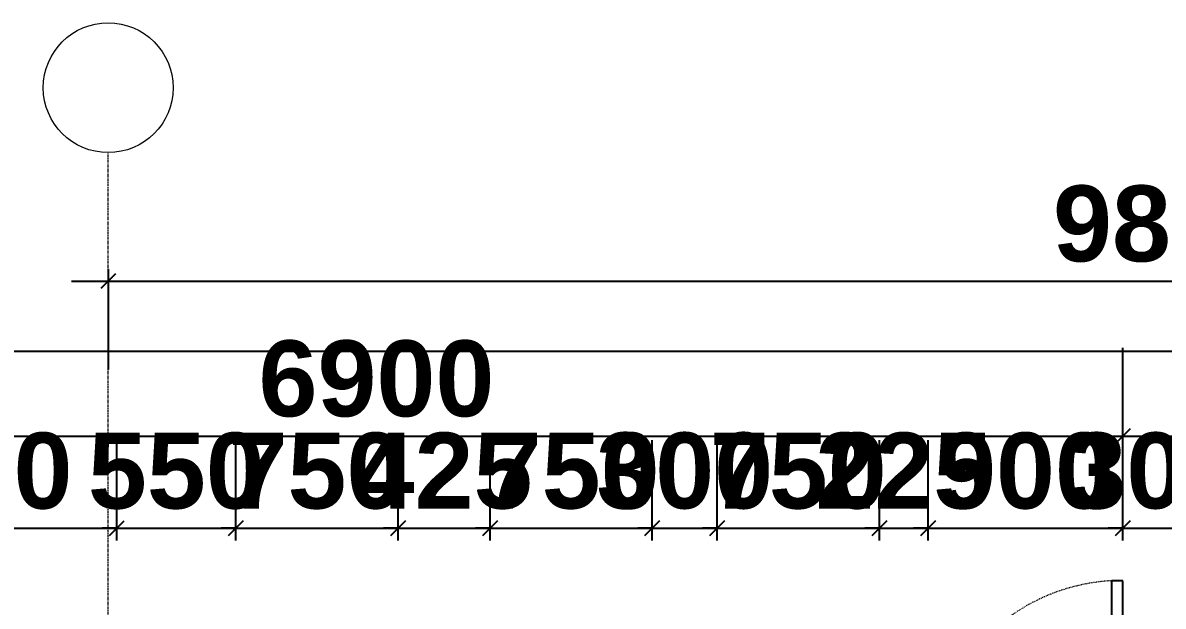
# Model space of a CAD drawing. Header units: inches. Extents: x 22 to 382261, y 22 to 371281.
# Drawn here: x 233432 to 238704, y 59827 to 62523 of the extents above; entities that cross this region are included whole.
import ezdxf

# ---------------------------------------------------------------- set-up
doc = ezdxf.new("R2010")
doc.units = ezdxf.units.IN
doc.header["$MEASUREMENT"] = 0
doc.linetypes.add('Dash', pattern=[6.35, 3.175, -3.175])
doc.linetypes.add('Grid Line 1_2_', pattern=[22.225, 12.7, -3.175, 3.175, -3.175])
for name, color, linetype, lineweight in [('A-ANNO-DIMS', 211, 'Continuous', 9), ('A-DOOR', 31, 'Continuous', 9), ('A-DOOR-HDLN', 31, 'Dash', 9), ('S-GRID', 1, 'Continuous', 9), ('S-GRID-IDEN', 1, 'Continuous', 9)]:
    doc.layers.add(name, color=color, linetype=linetype, lineweight=lineweight)
doc.styles.add('Arial_B', font='arialbd.ttf', dxfattribs={"height": 350.793651})
doc.dimstyles.new('2', dxfattribs={"dimscale": 304.8, "dimtxt": 346.888196, "dimasz": 0.221354, "dimexe": 1.338583, "dimexo": 0.0625, "dimgap": 0.278871, "dimtad": 1, "dimdec": 0, "dimzin": 0, "dimdsep": 46, "dimtxsty": 'Arial_B', "dimblk1": 'OBLIQUE', "dimblk2": 'OBLIQUE', "dimsah": 1, "dimcen": 0.09, "dimdle": 0.557743, "dimazin": 0, "dimtfac": 1, "dimtdec": 4, "dimtix": 1, "dimtmove": 0, "dimatfit": 3, "dimfxl": 0.557743, "dimfxlon": 1, "dimtvp": 1, "dimtolj": 1, "dimtzin": 0, "dimarcsym": 2})

# ---------------------------------------------------------------- blocks, each defined once
blk = doc.blocks.new('M_Single-Flush - 900 by 2100-683578-01- TOILET BLOWUP')
at = {"layer": 'A-DOOR', "lineweight": 25}
for p, q in [((450, 975.2), (399, 975.2)), ((399, 75), (399, 975.2)), ((450, 75), (450, 975.2)), ((450, 75), (399, 75))]:
    blk.add_line(p, q, dxfattribs=at)
at = {"layer": 'A-DOOR-HDLN'}
blk.add_arc((450, 75), 901.7, 93.2424, 180, dxfattribs=at)
blk = doc.blocks.new('Grid - Grid Head - Circle-749417-01- TOILET BLOWUP')
at = {"layer": 'S-GRID-IDEN'}
blk.add_circle((0, 0), 4, dxfattribs=at)
blk = doc.blocks.new('_Oblique')
at = {"color": 0, "linetype": 'ByBlock', "lineweight": -2}
blk.add_line((-0.5, -0.5), (0.5, 0.5), dxfattribs=at)
blk = doc.blocks.new('*D5350')
at = {"layer": 'A-ANNO-DIMS', "color": 0, "lineweight": -2, "transparency": 16777216}
for p, q in [((232366.9, 60131.2), (232366.9, 60595.2)), ((233866.9, 60131.2), (233866.9, 60595.2)), ((232196.9, 60187.2), (234036.9, 60187.2))]:
    blk.add_line(p, q, dxfattribs=at)
at = {"layer": 'Defpoints', "color": 0, "transparency": 16777216}
for p in [(233866.9, 60187.2), (232366.9, 60112.2), (233866.9, 60112.2)]:
    blk.add_point(p, dxfattribs=at)
at = {"layer": 'A-ANNO-DIMS', "color": 0, "lineweight": -2, "transparency": 16777216, "xscale": 67.46874999999999, "yscale": 67.46874999999999, "zscale": 67.46874999999999, "rotation": 180}
blk.add_blockref('_Oblique', (232366.9, 60187.2), dxfattribs=at)
at = {"layer": 'A-ANNO-DIMS', "color": 0, "lineweight": -2, "transparency": 16777216, "xscale": 67.46874999999999, "yscale": 67.46874999999999, "zscale": 67.46874999999999}
blk.add_blockref('_Oblique', (233866.9, 60187.2), dxfattribs=at)
at = {"layer": 'A-ANNO-DIMS', "color": 0, "transparency": 16777216, "insert": (233116.9, 60451.3), "char_height": 350.79, "width": 559.685, "attachment_point": 5, "style": 'Arial_B'}
blk.add_mtext('\\A1;1500', dxfattribs=at)
blk = doc.blocks.new('*D5351')
at = {"layer": 'A-ANNO-DIMS', "color": 0, "lineweight": -2, "transparency": 16777216}
for p, q in [((233866.9, 60131.2), (233866.9, 60595.2)), ((234416.9, 60131.2), (234416.9, 60595.2)), ((233866.9, 60187.2), (233799.4, 60187.2)), ((233866.9, 60187.2), (234416.9, 60187.2)), ((234416.9, 60187.2), (234484.4, 60187.2))]:
    blk.add_line(p, q, dxfattribs=at)
at = {"layer": 'Defpoints', "color": 0, "transparency": 16777216}
for p in [(234416.9, 60187.2), (233866.9, 60112.2), (234416.9, 60112.2)]:
    blk.add_point(p, dxfattribs=at)
at = {"layer": 'A-ANNO-DIMS', "color": 0, "lineweight": -2, "transparency": 16777216, "xscale": 67.46874999999999, "yscale": 67.46874999999999, "zscale": 67.46874999999999}
blk.add_blockref('_Oblique', (233866.9, 60187.2), dxfattribs=at)
at = {"layer": 'A-ANNO-DIMS', "color": 0, "lineweight": -2, "transparency": 16777216, "xscale": 67.46874999999999, "yscale": 67.46874999999999, "zscale": 67.46874999999999, "rotation": 180}
blk.add_blockref('_Oblique', (234416.9, 60187.2), dxfattribs=at)
at = {"layer": 'A-ANNO-DIMS', "color": 0, "transparency": 16777216, "insert": (234141.9, 60451.3), "char_height": 350.79, "width": 419.764, "attachment_point": 5, "style": 'Arial_B'}
blk.add_mtext('\\A1;550', dxfattribs=at)
blk = doc.blocks.new('*D5352')
at = {"layer": 'A-ANNO-DIMS', "color": 0, "lineweight": -2, "transparency": 16777216}
for p, q in [((234416.9, 60131.2), (234416.9, 60595.2)), ((235166.9, 60131.2), (235166.9, 60595.2)), ((234416.9, 60187.2), (234349.4, 60187.2)), ((234416.9, 60187.2), (235166.9, 60187.2)), ((235166.9, 60187.2), (235234.4, 60187.2))]:
    blk.add_line(p, q, dxfattribs=at)
at = {"layer": 'Defpoints', "color": 0, "transparency": 16777216}
for p in [(235166.9, 60187.2), (234416.9, 60112.2), (235166.9, 60112.2)]:
    blk.add_point(p, dxfattribs=at)
at = {"layer": 'A-ANNO-DIMS', "color": 0, "lineweight": -2, "transparency": 16777216, "xscale": 67.46874999999999, "yscale": 67.46874999999999, "zscale": 67.46874999999999}
blk.add_blockref('_Oblique', (234416.9, 60187.2), dxfattribs=at)
at = {"layer": 'A-ANNO-DIMS', "color": 0, "lineweight": -2, "transparency": 16777216, "xscale": 67.46874999999999, "yscale": 67.46874999999999, "zscale": 67.46874999999999, "rotation": 180}
blk.add_blockref('_Oblique', (235166.9, 60187.2), dxfattribs=at)
at = {"layer": 'A-ANNO-DIMS', "color": 0, "transparency": 16777216, "insert": (234791.9, 60451.3), "char_height": 350.79, "width": 419.764, "attachment_point": 5, "style": 'Arial_B'}
blk.add_mtext('\\A1;750', dxfattribs=at)
blk = doc.blocks.new('*D5353')
at = {"layer": 'A-ANNO-DIMS', "color": 0, "lineweight": -2, "transparency": 16777216}
for p, q in [((235166.9, 60131.2), (235166.9, 60595.2)), ((235591.9, 60131.2), (235591.9, 60595.2)), ((235166.9, 60187.2), (235099.4, 60187.2)), ((235166.9, 60187.2), (235591.9, 60187.2)), ((235591.9, 60187.2), (235659.4, 60187.2))]:
    blk.add_line(p, q, dxfattribs=at)
at = {"layer": 'Defpoints', "color": 0, "transparency": 16777216}
for p in [(235591.9, 60187.2), (235166.9, 60112.2), (235591.9, 60112.2)]:
    blk.add_point(p, dxfattribs=at)
at = {"layer": 'A-ANNO-DIMS', "color": 0, "lineweight": -2, "transparency": 16777216, "xscale": 67.46874999999999, "yscale": 67.46874999999999, "zscale": 67.46874999999999}
blk.add_blockref('_Oblique', (235166.9, 60187.2), dxfattribs=at)
at = {"layer": 'A-ANNO-DIMS', "color": 0, "lineweight": -2, "transparency": 16777216, "xscale": 67.46874999999999, "yscale": 67.46874999999999, "zscale": 67.46874999999999, "rotation": 180}
blk.add_blockref('_Oblique', (235591.9, 60187.2), dxfattribs=at)
at = {"layer": 'A-ANNO-DIMS', "color": 0, "transparency": 16777216, "insert": (235379.4, 60451.3), "char_height": 350.79, "width": 419.764, "attachment_point": 5, "style": 'Arial_B'}
blk.add_mtext('\\A1;425', dxfattribs=at)
blk = doc.blocks.new('*D5354')
at = {"layer": 'A-ANNO-DIMS', "color": 0, "lineweight": -2, "transparency": 16777216}
for p, q in [((235591.9, 60131.2), (235591.9, 60595.2)), ((236341.9, 60131.2), (236341.9, 60595.2)), ((235591.9, 60187.2), (235524.4, 60187.2)), ((235591.9, 60187.2), (236341.9, 60187.2)), ((236341.9, 60187.2), (236409.4, 60187.2))]:
    blk.add_line(p, q, dxfattribs=at)
at = {"layer": 'Defpoints', "color": 0, "transparency": 16777216}
for p in [(236341.9, 60187.2), (235591.9, 60112.2), (236341.9, 60112.2)]:
    blk.add_point(p, dxfattribs=at)
at = {"layer": 'A-ANNO-DIMS', "color": 0, "lineweight": -2, "transparency": 16777216, "xscale": 67.46874999999999, "yscale": 67.46874999999999, "zscale": 67.46874999999999}
blk.add_blockref('_Oblique', (235591.9, 60187.2), dxfattribs=at)
at = {"layer": 'A-ANNO-DIMS', "color": 0, "lineweight": -2, "transparency": 16777216, "xscale": 67.46874999999999, "yscale": 67.46874999999999, "zscale": 67.46874999999999, "rotation": 180}
blk.add_blockref('_Oblique', (236341.9, 60187.2), dxfattribs=at)
at = {"layer": 'A-ANNO-DIMS', "color": 0, "transparency": 16777216, "insert": (235966.9, 60451.3), "char_height": 350.79, "width": 419.764, "attachment_point": 5, "style": 'Arial_B'}
blk.add_mtext('\\A1;750', dxfattribs=at)
blk = doc.blocks.new('*D5355')
at = {"layer": 'A-ANNO-DIMS', "color": 0, "lineweight": -2, "transparency": 16777216}
for p, q in [((236341.9, 60131.2), (236341.9, 60595.2)), ((236641.9, 60131.2), (236641.9, 60595.2)), ((236341.9, 60187.2), (236274.4, 60187.2)), ((236341.9, 60187.2), (236641.9, 60187.2)), ((236641.9, 60187.2), (236709.4, 60187.2))]:
    blk.add_line(p, q, dxfattribs=at)
at = {"layer": 'Defpoints', "color": 0, "transparency": 16777216}
for p in [(236641.9, 60187.2), (236341.9, 60112.2), (236641.9, 60112.2)]:
    blk.add_point(p, dxfattribs=at)
at = {"layer": 'A-ANNO-DIMS', "color": 0, "lineweight": -2, "transparency": 16777216, "xscale": 67.46874999999999, "yscale": 67.46874999999999, "zscale": 67.46874999999999}
blk.add_blockref('_Oblique', (236341.9, 60187.2), dxfattribs=at)
at = {"layer": 'A-ANNO-DIMS', "color": 0, "lineweight": -2, "transparency": 16777216, "xscale": 67.46874999999999, "yscale": 67.46874999999999, "zscale": 67.46874999999999, "rotation": 180}
blk.add_blockref('_Oblique', (236641.9, 60187.2), dxfattribs=at)
at = {"layer": 'A-ANNO-DIMS', "color": 0, "transparency": 16777216, "insert": (236491.9, 60451.3), "char_height": 350.79, "width": 419.764, "attachment_point": 5, "style": 'Arial_B'}
blk.add_mtext('\\A1;300', dxfattribs=at)
blk = doc.blocks.new('*D5356')
at = {"layer": 'A-ANNO-DIMS', "color": 0, "lineweight": -2, "transparency": 16777216}
for p, q in [((236641.9, 60131.2), (236641.9, 60595.2)), ((237391.9, 60131.2), (237391.9, 60595.2)), ((236641.9, 60187.2), (236574.4, 60187.2)), ((236641.9, 60187.2), (237391.9, 60187.2)), ((237391.9, 60187.2), (237459.4, 60187.2))]:
    blk.add_line(p, q, dxfattribs=at)
at = {"layer": 'Defpoints', "color": 0, "transparency": 16777216}
for p in [(237391.9, 60187.2), (236641.9, 60112.2), (237391.9, 60112.2)]:
    blk.add_point(p, dxfattribs=at)
at = {"layer": 'A-ANNO-DIMS', "color": 0, "lineweight": -2, "transparency": 16777216, "xscale": 67.46874999999999, "yscale": 67.46874999999999, "zscale": 67.46874999999999}
blk.add_blockref('_Oblique', (236641.9, 60187.2), dxfattribs=at)
at = {"layer": 'A-ANNO-DIMS', "color": 0, "lineweight": -2, "transparency": 16777216, "xscale": 67.46874999999999, "yscale": 67.46874999999999, "zscale": 67.46874999999999, "rotation": 180}
blk.add_blockref('_Oblique', (237391.9, 60187.2), dxfattribs=at)
at = {"layer": 'A-ANNO-DIMS', "color": 0, "transparency": 16777216, "insert": (237016.9, 60451.3), "char_height": 350.79, "width": 419.764, "attachment_point": 5, "style": 'Arial_B'}
blk.add_mtext('\\A1;750', dxfattribs=at)
blk = doc.blocks.new('*D5357')
at = {"layer": 'A-ANNO-DIMS', "color": 0, "lineweight": -2, "transparency": 16777216}
for p, q in [((237391.9, 60131.2), (237391.9, 60595.2)), ((237616.9, 60131.2), (237616.9, 60595.2)), ((237391.9, 60187.2), (237324.4, 60187.2)), ((237391.9, 60187.2), (237616.9, 60187.2)), ((237616.9, 60187.2), (237684.4, 60187.2))]:
    blk.add_line(p, q, dxfattribs=at)
at = {"layer": 'Defpoints', "color": 0, "transparency": 16777216}
for p in [(237616.9, 60187.2), (237391.9, 60112.2), (237616.9, 60112.2)]:
    blk.add_point(p, dxfattribs=at)
at = {"layer": 'A-ANNO-DIMS', "color": 0, "lineweight": -2, "transparency": 16777216, "xscale": 67.46874999999999, "yscale": 67.46874999999999, "zscale": 67.46874999999999}
blk.add_blockref('_Oblique', (237391.9, 60187.2), dxfattribs=at)
at = {"layer": 'A-ANNO-DIMS', "color": 0, "lineweight": -2, "transparency": 16777216, "xscale": 67.46874999999999, "yscale": 67.46874999999999, "zscale": 67.46874999999999, "rotation": 180}
blk.add_blockref('_Oblique', (237616.9, 60187.2), dxfattribs=at)
at = {"layer": 'A-ANNO-DIMS', "color": 0, "transparency": 16777216, "insert": (237504.4, 60451.3), "char_height": 350.79, "width": 419.764, "attachment_point": 5, "style": 'Arial_B'}
blk.add_mtext('\\A1;225', dxfattribs=at)
blk = doc.blocks.new('*D5358')
at = {"layer": 'A-ANNO-DIMS', "color": 0, "lineweight": -2, "transparency": 16777216}
for p, q in [((237616.9, 60131.2), (237616.9, 60595.2)), ((238516.9, 60131.2), (238516.9, 60595.2)), ((237616.9, 60187.2), (237549.4, 60187.2)), ((237616.9, 60187.2), (238516.9, 60187.2)), ((238516.9, 60187.2), (238584.4, 60187.2))]:
    blk.add_line(p, q, dxfattribs=at)
at = {"layer": 'Defpoints', "color": 0, "transparency": 16777216}
for p in [(238516.9, 60187.2), (237616.9, 60112.2), (238516.9, 60112.2)]:
    blk.add_point(p, dxfattribs=at)
at = {"layer": 'A-ANNO-DIMS', "color": 0, "lineweight": -2, "transparency": 16777216, "xscale": 67.46874999999999, "yscale": 67.46874999999999, "zscale": 67.46874999999999}
blk.add_blockref('_Oblique', (237616.9, 60187.2), dxfattribs=at)
at = {"layer": 'A-ANNO-DIMS', "color": 0, "lineweight": -2, "transparency": 16777216, "xscale": 67.46874999999999, "yscale": 67.46874999999999, "zscale": 67.46874999999999, "rotation": 180}
blk.add_blockref('_Oblique', (238516.9, 60187.2), dxfattribs=at)
at = {"layer": 'A-ANNO-DIMS', "color": 0, "transparency": 16777216, "insert": (238066.9, 60451.4), "char_height": 350.79, "width": 419.764, "attachment_point": 5, "style": 'Arial_B'}
blk.add_mtext('\\A1;900', dxfattribs=at)
blk = doc.blocks.new('*D5359')
at = {"layer": 'A-ANNO-DIMS', "color": 0, "lineweight": -2, "transparency": 16777216}
for p, q in [((238516.9, 60131.2), (238516.9, 60595.2)), ((238821.9, 60131.2), (238821.9, 60595.2)), ((238516.9, 60187.2), (238449.4, 60187.2)), ((238516.9, 60187.2), (238821.9, 60187.2)), ((238821.9, 60187.2), (238889.4, 60187.2))]:
    blk.add_line(p, q, dxfattribs=at)
at = {"layer": 'Defpoints', "color": 0, "transparency": 16777216}
for p in [(238821.9, 60187.2), (238516.9, 60112.2), (238821.9, 60112.2)]:
    blk.add_point(p, dxfattribs=at)
at = {"layer": 'A-ANNO-DIMS', "color": 0, "lineweight": -2, "transparency": 16777216, "xscale": 67.46874999999999, "yscale": 67.46874999999999, "zscale": 67.46874999999999}
blk.add_blockref('_Oblique', (238516.9, 60187.2), dxfattribs=at)
at = {"layer": 'A-ANNO-DIMS', "color": 0, "lineweight": -2, "transparency": 16777216, "xscale": 67.46874999999999, "yscale": 67.46874999999999, "zscale": 67.46874999999999, "rotation": 180}
blk.add_blockref('_Oblique', (238821.9, 60187.2), dxfattribs=at)
at = {"layer": 'A-ANNO-DIMS', "color": 0, "transparency": 16777216, "insert": (238669.4, 60451.3), "char_height": 350.79, "width": 419.764, "attachment_point": 5, "style": 'Arial_B'}
blk.add_mtext('\\A1;305', dxfattribs=at)
blk = doc.blocks.new('*D5384')
at = {"layer": 'A-ANNO-DIMS', "color": 0, "lineweight": -2, "transparency": 16777216}
for p, q in [((231616.9, 60557.2), (231616.9, 61021.1)), ((238516.9, 60557.2), (238516.9, 61021.1)), ((231446.9, 60613.1), (238686.9, 60613.1))]:
    blk.add_line(p, q, dxfattribs=at)
at = {"layer": 'Defpoints', "color": 0, "transparency": 16777216}
for p in [(238516.9, 60613.1), (231616.9, 60538.1), (238516.9, 60538.1)]:
    blk.add_point(p, dxfattribs=at)
at = {"layer": 'A-ANNO-DIMS', "color": 0, "lineweight": -2, "transparency": 16777216, "xscale": 67.46874999999999, "yscale": 67.46874999999999, "zscale": 67.46874999999999, "rotation": 180}
blk.add_blockref('_Oblique', (231616.9, 60613.1), dxfattribs=at)
at = {"layer": 'A-ANNO-DIMS', "color": 0, "lineweight": -2, "transparency": 16777216, "xscale": 67.46874999999999, "yscale": 67.46874999999999, "zscale": 67.46874999999999}
blk.add_blockref('_Oblique', (238516.9, 60613.1), dxfattribs=at)
at = {"layer": 'A-ANNO-DIMS', "color": 0, "transparency": 16777216, "insert": (235066.9, 60877.4), "char_height": 350.79, "width": 559.685, "attachment_point": 5, "style": 'Arial_B'}
blk.add_mtext('\\A1;6900', dxfattribs=at)
blk = doc.blocks.new('*D5385')
at = {"layer": 'A-ANNO-DIMS', "color": 0, "lineweight": -2, "transparency": 16777216}
for p, q in [((238516.9, 60557.2), (238516.9, 61021.1)), ((254182.3, 60669.1), (254182.3, 60205.1)), ((238346.9, 60613.1), (254352.3, 60613.1))]:
    blk.add_line(p, q, dxfattribs=at)
at = {"layer": 'Defpoints', "color": 0, "transparency": 16777216}
for p in [(254182.3, 60688.1), (254182.3, 60613.1), (238516.9, 60538.1)]:
    blk.add_point(p, dxfattribs=at)
at = {"layer": 'A-ANNO-DIMS', "color": 0, "lineweight": -2, "transparency": 16777216, "xscale": 67.46874999999999, "yscale": 67.46874999999999, "zscale": 67.46874999999999, "rotation": 180}
blk.add_blockref('_Oblique', (238516.9, 60613.1), dxfattribs=at)
at = {"layer": 'A-ANNO-DIMS', "color": 0, "lineweight": -2, "transparency": 16777216, "xscale": 67.46874999999999, "yscale": 67.46874999999999, "zscale": 67.46874999999999}
blk.add_blockref('_Oblique', (254182.3, 60613.1), dxfattribs=at)
at = {"layer": 'A-ANNO-DIMS', "color": 0, "transparency": 16777216, "insert": (246349.6, 60877.2), "char_height": 350.79, "width": 699.606, "attachment_point": 5, "style": 'Arial_B'}
blk.add_mtext('\\A1;15665', dxfattribs=at)
blk = doc.blocks.new('*D5386')
at = {"layer": 'A-ANNO-DIMS', "color": 0, "lineweight": -2, "transparency": 16777216}
for p, q in [((231616.9, 60949.1), (231616.9, 61413)), ((254182.3, 60949.1), (254182.3, 61413)), ((231446.9, 61005), (254352.3, 61005))]:
    blk.add_line(p, q, dxfattribs=at)
at = {"layer": 'Defpoints', "color": 0, "transparency": 16777216}
for p in [(254182.3, 61005), (231616.9, 60930), (254182.3, 60930)]:
    blk.add_point(p, dxfattribs=at)
at = {"layer": 'A-ANNO-DIMS', "color": 0, "lineweight": -2, "transparency": 16777216, "xscale": 67.46874999999999, "yscale": 67.46874999999999, "zscale": 67.46874999999999, "rotation": 180}
blk.add_blockref('_Oblique', (231616.9, 61005), dxfattribs=at)
at = {"layer": 'A-ANNO-DIMS', "color": 0, "lineweight": -2, "transparency": 16777216, "xscale": 67.46874999999999, "yscale": 67.46874999999999, "zscale": 67.46874999999999}
blk.add_blockref('_Oblique', (254182.3, 61005), dxfattribs=at)
at = {"layer": 'A-ANNO-DIMS', "color": 0, "transparency": 16777216, "insert": (242899.6, 61269.1), "char_height": 350.79, "width": 699.606, "attachment_point": 5, "style": 'Arial_B'}
blk.add_mtext('\\A1;22565', dxfattribs=at)
blk = doc.blocks.new('*D5396')
at = {"layer": 'A-ANNO-DIMS', "color": 0, "lineweight": -2, "transparency": 16777216}
for p, q in [((233826.9, 61385.2), (233826.9, 60921.2)), ((243651.9, 61385.2), (243651.9, 60921.2)), ((233656.9, 61329.2), (243821.9, 61329.2))]:
    blk.add_line(p, q, dxfattribs=at)
at = {"layer": 'Defpoints', "color": 0, "transparency": 16777216}
for p in [(233826.9, 61404.2), (243651.9, 61404.2), (243651.9, 61329.2)]:
    blk.add_point(p, dxfattribs=at)
at = {"layer": 'A-ANNO-DIMS', "color": 0, "lineweight": -2, "transparency": 16777216, "xscale": 67.46874999999999, "yscale": 67.46874999999999, "zscale": 67.46874999999999, "rotation": 180}
blk.add_blockref('_Oblique', (233826.9, 61329.2), dxfattribs=at)
at = {"layer": 'A-ANNO-DIMS', "color": 0, "lineweight": -2, "transparency": 16777216, "xscale": 67.46874999999999, "yscale": 67.46874999999999, "zscale": 67.46874999999999}
blk.add_blockref('_Oblique', (243651.9, 61329.2), dxfattribs=at)
at = {"layer": 'A-ANNO-DIMS', "color": 0, "transparency": 16777216, "insert": (238739.4, 61593.4), "char_height": 350.79, "width": 559.685, "attachment_point": 5, "style": 'Arial_B'}
blk.add_mtext('\\A1;9825', dxfattribs=at)

msp = doc.modelspace()

# ---------------------------------------------------------------- linework, layer by layer
at = {"layer": 'S-GRID', "linetype": 'Grid Line 1_2_'}
msp.add_line((233826.9, 54766.7), (233826.9, 61923.2), dxfattribs=at)

# ---------------------------------------------------------------- block references
at = {"layer": 'A-DOOR-HDLN'}
msp.add_blockref('M_Single-Flush - 900 by 2100-683578-01- TOILET BLOWUP', (238066.9, 58969.7), dxfattribs=at)
at = {"layer": 'S-GRID-IDEN', "xscale": 74.99999999999996, "yscale": 74.99999999999996, "zscale": 74.99999999999996}
msp.add_blockref('Grid - Grid Head - Circle-749417-01- TOILET BLOWUP', (233826.9, 62223.2), dxfattribs=at)

# ---------------------------------------------------------------- dimensions: what is measured, and where the dimension line sits
at = {"layer": 'A-ANNO-DIMS'}
for base, p1, p2, override, picture, middle in [((243651.9, 61329.2), (233826.9, 61404.2), (243651.9, 61404.2), {"dimpost": '<>', "dimfxl": 9825}, '*D5396', (238739.4, 61593.4)), ((254182.3, 61005), (231616.9, 60930), (254182.3, 60930), {"dimpost": '<>', "dimfxl": 22565.4}, '*D5386', (242899.6, 61269.1)), ((238516.9, 60613.1), (231616.9, 60538.1), (238516.9, 60538.1), {"dimpost": '<>', "dimfxl": 6900}, '*D5384', (235066.9, 60877.4)), ((254182.3, 60613.1), (238516.9, 60538.1), (254182.3, 60688.1), {"dimpost": '<>', "dimfxl": 15666.118127}, '*D5385', (246349.6, 60877.2)), ((233866.9, 60187.2), (232366.9, 60112.2), (233866.9, 60112.2), {"dimpost": '<>', "dimfxl": 1500}, '*D5350', (233116.9, 60451.3)), ((234416.9, 60187.2), (233866.9, 60112.2), (234416.9, 60112.2), {"dimpost": '<>', "dimfxl": 550}, '*D5351', (234141.9, 60451.3)), ((235166.9, 60187.2), (234416.9, 60112.2), (235166.9, 60112.2), {"dimpost": '<>', "dimfxl": 750}, '*D5352', (234791.9, 60451.3)), ((235591.9, 60187.2), (235166.9, 60112.2), (235591.9, 60112.2), {"dimpost": '<>', "dimfxl": 425}, '*D5353', (235379.4, 60451.3)), ((236341.9, 60187.2), (235591.9, 60112.2), (236341.9, 60112.2), {"dimpost": '<>', "dimfxl": 750}, '*D5354', (235966.9, 60451.3)), ((236641.9, 60187.2), (236341.9, 60112.2), (236641.9, 60112.2), {"dimpost": '<>', "dimfxl": 300}, '*D5355', (236491.9, 60451.3)), ((237391.9, 60187.2), (236641.9, 60112.2), (237391.9, 60112.2), {"dimpost": '<>', "dimfxl": 750}, '*D5356', (237016.9, 60451.3)), ((237616.9, 60187.2), (237391.9, 60112.2), (237616.9, 60112.2), {"dimpost": '<>', "dimfxl": 225}, '*D5357', (237504.4, 60451.3)), ((238516.9, 60187.2), (237616.9, 60112.2), (238516.9, 60112.2), {"dimpost": '<>', "dimfxl": 900}, '*D5358', (238066.9, 60451.4)), ((238821.9, 60187.2), (238516.9, 60112.2), (238821.9, 60112.2), {"dimpost": '<>', "dimfxl": 305}, '*D5359', (238669.4, 60451.3))]:
    dim = msp.add_linear_dim(base=base, p1=p1, p2=p2, dimstyle='2', override=override, dxfattribs=at)
    dim.commit()
    dim.dimension.update_dxf_attribs({"geometry": picture, "text_midpoint": middle})

doc.saveas('drawing.dxf')
